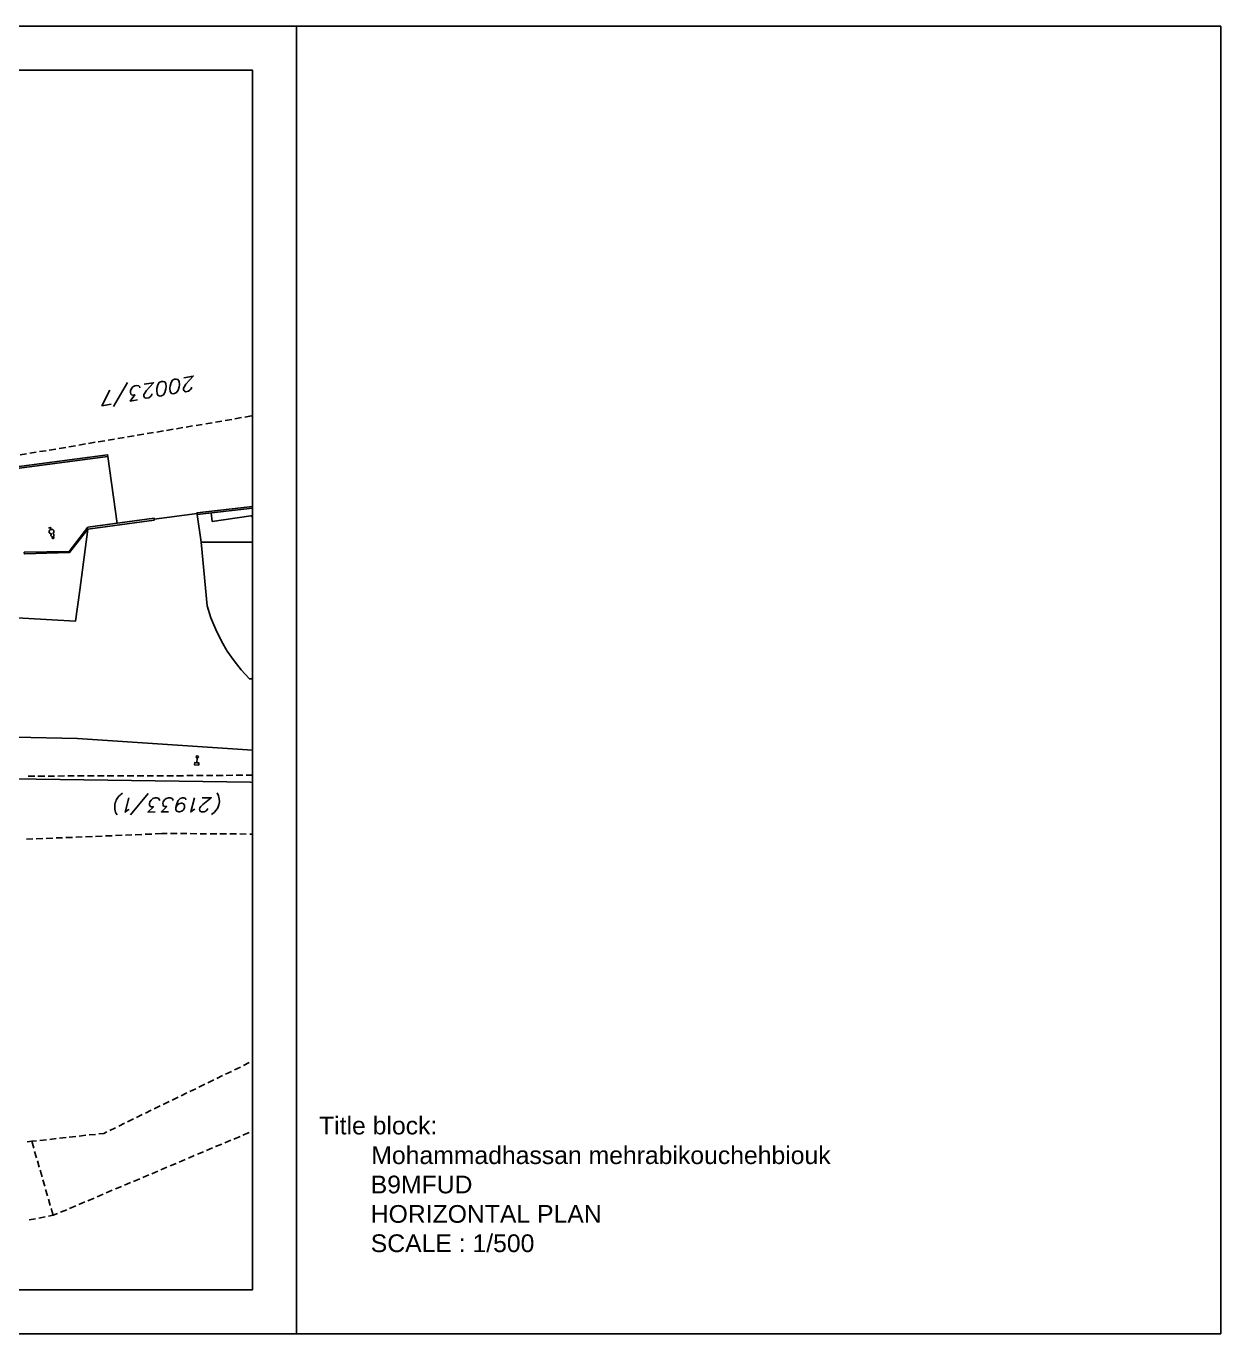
# Model space of a CAD drawing. Header units: millimetres. Extents: x -160 to 389, y -61 to 142.
# Drawn here: x 203 to 389.4, y -61.5 to 142.4 of the extents above; entities that cross this region are included whole.
import ezdxf

# ---------------------------------------------------------------- set-up
doc = ezdxf.new("R2010")
doc.units = ezdxf.units.MM
for name, color, linetype in [('PDF_0', 7, 'Continuous'), ('PDF_Text', 7, 'Continuous'), ('PDF_xref_Boundary$lines$(UV_map)$GR-10', 8, 'Continuous'), ('PDF_xref_Boundary$lines$(UV_map)$TX-11', 8, 'Continuous')]:
    doc.layers.add(name, color=color, linetype=linetype)
for name, color, linetype, true_color in [('PDF_xref_2D-survey$(UV_map)$GR-39', 7, 'Continuous', 0xdcdcdc), ('PDF_xref_2D-survey$(UV_map)$GR-45', 7, 'Continuous', 0xdcdcdc), ('PDF_xref_2D-survey$(UV_map)$SI-75', 7, 'Continuous', 0xdcdcdc), ('PDF_xref_2D-survey$(UV_map)$SI-82', 7, 'Continuous', 0xdcdcdc)]:
    doc.layers.add(name, color=color, linetype=linetype, true_color=true_color)
doc.styles.add('PDF ArialMT', font='arial.ttf')

msp = doc.modelspace()

# ---------------------------------------------------------------- linework, layer by layer
for p, q in [((245.16, 142.44), (389.39, 142.44)), ((-159.98, -61.48), (389.39, -61.48))]:
    msp.add_line(p, q)
at = {"layer": 'PDF_0', "lineweight": 25}
for points in [[(-159.95, 142.44), (245.16, 142.44)], [(245.19, -61.48), (245.19, 142.44)], [(389.39, 142.44), (389.39, -61.48)]]:
    msp.add_lwpolyline(points, dxfattribs=at)
at = {"layer": 'PDF_0', "lineweight": 0}
msp.add_lwpolyline([(245.19, -61.48), (245.19, 142.44)], dxfattribs=at)
at = {"layer": 'PDF_0', "lineweight": 25}
msp.add_lwpolyline([(-153.12, 135.58), (238.32, 135.58), (238.32, -54.62), (-153.12, -54.62)], close=True, dxfattribs=at)
at = {"layer": 'PDF_xref_2D-survey$(UV_map)$GR-39', "lineweight": 25}
for points in [[(217.19, 64.9), (215.76, 75.34), (215.71, 75.6), (201.52, 73.71), (126.6, 63.74), (126.63, 63.48), (201.58, 73.45), (215.76, 75.34)], [(238.32, 67.52), (229.69, 66.56), (229.72, 66.3), (238.32, 67.26)], [(229.69, 66.44), (222.97, 65.57)], [(238.32, 24.52), (238.03, 24.55), (200.91, 25.07), (197.48, 25.24), (165.41, 25.24), (148.2, 25.48), (127.44, 23.79), (96.21, 23.36), (95.89, 21.7), (89.56, 21.29), (78.63, 21.03), (52.52, 20.27), (49.03, 19.98), (39.81, 17.37), (23.24, 12.71)]]:
    msp.add_lwpolyline(points, dxfattribs=at)
msp.add_lwpolyline([(202.71, 60.42), (202.74, 60.13), (209.8, 60.37), (212.62, 64), (223, 65.42), (222.97, 65.69), (212.65, 64.29), (209.72, 60.51)], close=True, dxfattribs=at)
at = {"layer": 'PDF_xref_2D-survey$(UV_map)$GR-45', "lineweight": 25}
for points in [[(229.72, 66.3), (230.3, 61.99), (231.23, 52.02), (231.84, 50.16), (232.6, 48.33), (233.47, 46.56), (234.4, 44.99), (235.45, 43.47), (236.58, 42.05), (237.8, 40.71)], [(231.9, 66.53), (232.04, 65.19), (238.09, 66.06), (238.32, 65.92)], [(212.62, 64), (211.37, 54.49), (210.73, 49.67), (194.25, 50.57), (166.98, 55.45), (126.77, 54.9), (120.72, 54.64)], [(238.32, 61.96), (230.3, 61.99)], [(237.8, 40.68), (238.32, 40.65)], [(238.32, 29.52), (211.05, 31.38), (201.29, 31.55), (200.7, 31.58), (167.18, 31.23), (127.53, 30.59), (90.84, 29.93), (72.93, 29.34)]]:
    msp.add_lwpolyline(points, dxfattribs=at)
at = {"layer": 'PDF_xref_2D-survey$(UV_map)$SI-75', "lineweight": 25}
for points in [[(229.69, 28.3), (229.63, 27.57), (229.31, 27.6), (229.28, 27.25), (229.95, 27.22), (229.98, 27.54), (229.63, 27.57)], [(229.69, 28.44), (229.72, 28.47)], [(229.72, 28.44), (229.69, 28.47)]]:
    msp.add_lwpolyline(points, dxfattribs=at)
msp.add_circle((229.72, 28.49), 0.16, dxfattribs=at)
at = {"layer": 'PDF_xref_2D-survey$(UV_map)$SI-82', "lineweight": 25}
msp.add_lwpolyline([(206.9, 63.91), (206.81, 64.26), (206.52, 64.17)], dxfattribs=at)
msp.add_lwpolyline([(207.1, 63.97), (207.19, 63.94), (207.27, 63.85), (207.33, 63.77), (207.36, 63.65), (207.33, 63.51), (207.25, 63.39), (207.19, 63.33), (207.25, 63.3), (207.33, 63.21), (207.36, 63.13), (207.36, 63.07), (207.33, 62.98), (207.3, 62.92), (207.27, 62.87), (207.33, 62.81), (207.36, 62.75), (207.36, 62.66), (207.36, 62.6), (207.27, 62.55), (207.22, 62.52), (207.13, 62.55), (207.1, 62.6), (207.07, 62.66), (207.07, 62.72), (207.1, 62.81), (207.04, 62.84), (206.95, 62.89), (206.9, 62.95), (206.87, 63.01), (206.87, 63.1), (206.9, 63.19), (206.95, 63.27), (206.84, 63.3), (206.72, 63.36), (206.63, 63.45), (206.61, 63.59), (206.61, 63.68), (206.66, 63.8), (206.72, 63.88)], close=True, dxfattribs=at)
at = {"layer": 'PDF_xref_Boundary$lines$(UV_map)$GR-10', "lineweight": 25}
for points in [[(238.15, 81.65), (237.13, 81.47)], [(225.94, 79.58), (224.92, 79.41)], [(227.48, 79.84), (226.46, 79.67)], [(228.99, 80.11), (227.97, 79.93)], [(230.5, 80.34), (229.52, 80.19)], [(232.04, 80.6), (231.03, 80.43)], [(233.56, 80.86), (232.54, 80.69)], [(235.1, 81.12), (234.08, 80.95)], [(236.61, 81.39), (235.59, 81.21)], [(213.76, 77.55), (212.74, 77.37)], [(215.27, 77.78), (214.25, 77.61)], [(216.81, 78.04), (215.79, 77.87)], [(218.32, 78.3), (217.3, 78.13)], [(219.86, 78.56), (218.85, 78.39)], [(221.37, 78.83), (220.36, 78.65)], [(222.89, 79.06), (221.87, 78.91)], [(224.43, 79.32), (223.41, 79.15)], [(203.09, 75.74), (202.07, 75.57)], [(204.6, 76.01), (203.61, 75.83)], [(206.14, 76.24), (205.12, 76.09)], [(207.65, 76.5), (206.63, 76.33)], [(209.19, 76.76), (208.18, 76.59)], [(210.7, 77.02), (209.69, 76.85)], [(212.25, 77.29), (211.23, 77.11)], [(204.37, 25.48), (203.32, 25.48)], [(205.91, 25.48), (204.86, 25.48)], [(207.45, 25.48), (206.43, 25.48)], [(208.99, 25.51), (207.97, 25.48)], [(210.53, 25.51), (209.51, 25.51)], [(212.07, 25.51), (211.05, 25.51)], [(213.64, 25.51), (212.59, 25.51)], [(215.18, 25.54), (214.14, 25.51)], [(216.72, 25.54), (215.68, 25.54)], [(218.26, 25.54), (217.25, 25.54)], [(219.8, 25.54), (218.79, 25.54)], [(221.35, 25.54), (220.33, 25.54)], [(222.89, 25.56), (221.87, 25.56)], [(224.46, 25.56), (223.41, 25.56)], [(226, 25.56), (224.95, 25.56)], [(227.54, 25.56), (226.49, 25.56)], [(229.08, 25.59), (228.06, 25.59)], [(230.62, 25.59), (229.6, 25.59)], [(232.16, 25.59), (231.14, 25.59)], [(233.73, 25.59), (232.68, 25.59)], [(235.27, 25.62), (234.22, 25.59)], [(236.81, 25.62), (235.77, 25.62)], [(238.32, 25.62), (237.34, 25.62)], [(218.5, 16.29), (219.51, 16.35)], [(220.04, 16.35), (221.05, 16.41)], [(221.58, 16.44), (222.6, 16.46)], [(223.12, 16.49), (224.19, 16.52), (225.01, 16.52)], [(226.55, 16.52), (225.53, 16.52)], [(228.09, 16.52), (227.07, 16.52)], [(229.63, 16.49), (228.61, 16.52)], [(231.17, 16.49), (230.15, 16.49)], [(232.74, 16.49), (231.7, 16.49)], [(234.28, 16.49), (233.24, 16.49)], [(235.82, 16.49), (234.78, 16.49)], [(237.36, 16.46), (236.35, 16.49)], [(238.32, 16.46), (237.89, 16.46)], [(203.06, 15.65), (204.08, 15.71)], [(204.6, 15.71), (205.62, 15.77)], [(206.14, 15.77), (207.16, 15.83)], [(207.68, 15.85), (208.7, 15.88)], [(209.22, 15.91), (210.24, 15.94)], [(210.76, 15.97), (211.78, 16.03)], [(212.3, 16.03), (213.35, 16.09)], [(213.84, 16.09), (214.89, 16.14)], [(215.39, 16.17), (216.43, 16.2)], [(216.93, 16.23), (217.97, 16.26)], [(235.5, -20.31), (236.43, -19.88)], [(236.9, -19.64), (237.83, -19.18)], [(238.3, -18.98), (238.32, -18.95)], [(231.35, -22.35), (232.28, -21.88)], [(232.74, -21.68), (233.67, -21.21)], [(234.14, -20.98), (235.04, -20.55)], [(227.19, -24.35), (228.09, -23.92)], [(228.56, -23.69), (229.49, -23.25)], [(229.95, -23.02), (230.88, -22.55)], [(223, -26.39), (223.93, -25.95)], [(224.4, -25.72), (225.33, -25.26)], [(225.79, -25.05), (226.72, -24.59)], [(218.85, -28.42), (219.78, -27.96)], [(220.21, -27.73), (221.14, -27.29)], [(221.61, -27.06), (222.54, -26.62)], [(211.29, -30.63), (212.33, -30.52)], [(212.83, -30.46), (213.84, -30.37)], [(214.37, -30.31), (215.12, -30.23), (215.59, -29.99)], [(216.05, -29.76), (216.98, -29.33)], [(217.45, -29.09), (218.38, -28.63)], [(237.8, -30.08), (236.84, -30.49)], [(238.32, -29.85), (238.27, -29.88)], [(203.9, -31.45), (203.15, -31.53)], [(204.19, -32.52), (203.9, -31.45), (204.63, -31.39)], [(205.15, -31.33), (206.17, -31.22)], [(206.69, -31.16), (207.71, -31.04)], [(208.23, -30.98), (209.25, -30.87)], [(209.75, -30.81), (210.79, -30.69)], [(232.1, -32.49), (231.17, -32.9)], [(233.53, -31.88), (232.57, -32.29)], [(234.95, -31.27), (233.99, -31.68)], [(236.38, -30.69), (235.42, -31.1)], [(204.63, -34.01), (204.34, -33.02)], [(205.06, -35.49), (204.77, -34.5)], [(227.83, -34.3), (226.9, -34.7)], [(229.25, -33.69), (228.32, -34.09)], [(230.68, -33.1), (229.75, -33.48)], [(205.5, -36.97), (205.21, -35.98)], [(223.56, -36.1), (222.62, -36.51)], [(224.98, -35.49), (224.05, -35.9)], [(226.4, -34.91), (225.47, -35.29)], [(205.91, -38.45), (205.62, -37.47)], [(217.89, -38.51), (216.93, -38.89)], [(219.31, -37.9), (218.35, -38.31)], [(220.73, -37.29), (219.78, -37.7)], [(222.13, -36.71), (221.2, -37.09)], [(206.34, -39.97), (206.05, -38.95)], [(206.78, -41.45), (206.49, -40.46)], [(213.61, -40.31), (212.65, -40.72)], [(215.04, -39.7), (214.08, -40.11)], [(216.46, -39.09), (215.5, -39.5)], [(206.52, -43.14), (207.22, -42.99), (206.93, -41.94)], [(207.91, -42.7), (207.22, -42.99)], [(209.34, -42.12), (208.38, -42.52)], [(210.76, -41.51), (209.8, -41.91)], [(212.19, -40.9), (211.23, -41.3)], [(203.47, -43.72), (204.48, -43.54)], [(205.01, -43.43), (205.99, -43.25)]]:
    msp.add_lwpolyline(points, dxfattribs=at)
at = {"layer": 'PDF_xref_Boundary$lines$(UV_map)$TX-11', "lineweight": 25}
for points in [[(228.82, 86.12), (228.79, 86.01), (228.67, 85.78), (228.56, 85.66), (228.35, 85.51), (227.92, 85.43), (227.74, 85.51), (227.63, 85.6), (227.57, 85.8), (227.57, 86.01), (227.71, 86.24), (227.95, 86.62), (229.08, 87.87), (227.63, 87.61)], [(216.26, 83.48), (214.83, 83.25), (216.08, 85.69)], [(216.64, 83.13), (218.82, 86.88)], [(220.39, 84.18), (219.25, 83.97), (219.95, 84.96), (219.66, 84.9), (219.46, 84.96), (219.37, 85.05), (219.28, 85.37), (219.31, 85.57), (219.46, 85.92), (219.66, 86.18), (219.98, 86.33), (220.3, 86.39), (220.59, 86.33), (220.71, 86.24), (220.76, 86.04)], [(222.62, 85.08), (222.6, 84.96), (222.48, 84.73), (222.36, 84.61), (222.16, 84.47), (221.72, 84.41), (221.55, 84.47), (221.46, 84.55), (221.37, 84.76), (221.37, 84.99), (221.52, 85.22), (221.75, 85.57), (222.89, 86.82), (221.43, 86.59)], [(219.28, 19.46), (222.04, 22.8)], [(219.08, 20.27), (218.85, 20.19), (218.44, 19.87), (219.02, 22.08)], [(223.15, 19.9), (222.01, 19.87), (222.86, 20.71), (222.54, 20.71), (222.36, 20.83), (222.28, 20.94), (222.25, 21.23), (222.3, 21.47), (222.51, 21.76), (222.77, 21.99), (223.12, 22.08), (223.41, 22.08), (223.7, 21.99), (223.79, 21.87), (223.85, 21.67)], [(225.24, 19.9), (224.11, 19.9), (224.95, 20.74), (224.63, 20.74), (224.46, 20.83), (224.37, 20.94), (224.34, 21.26), (224.4, 21.47), (224.6, 21.79), (224.86, 21.99), (225.21, 22.1), (225.5, 22.1), (225.79, 21.99), (225.88, 21.87), (225.94, 21.67)], [(226.38, 20.62), (226.58, 20.94), (226.84, 21.15), (227.19, 21.26), (227.28, 21.26), (227.57, 21.17), (227.71, 20.94), (227.74, 20.65), (227.71, 20.54), (227.54, 20.22), (227.28, 20.01), (226.93, 19.9), (226.81, 19.9), (226.52, 20.01), (226.38, 20.22), (226.38, 20.62), (226.52, 21.15), (226.75, 21.67), (227.04, 21.99), (227.39, 22.1), (227.6, 22.1), (227.89, 21.99), (227.95, 21.79)], [(229.34, 20.33), (229.11, 20.22), (228.7, 19.92), (229.28, 22.1)], [(231.35, 20.45), (231.32, 20.33), (231.17, 20.13), (231.03, 20.01), (230.79, 19.92), (230.39, 19.92), (230.18, 20.01), (230.13, 20.13), (230.07, 20.33), (230.13, 20.54), (230.27, 20.77), (230.56, 21.06), (231.9, 22.13), (230.45, 22.1)]]:
    msp.add_lwpolyline(points, dxfattribs=at)
for points in [[(224.11, 84.79), (224.43, 84.96), (224.66, 85.31), (224.83, 85.86), (224.86, 86.18), (224.81, 86.71), (224.63, 87), (224.34, 87.05), (224.11, 87.03), (223.79, 86.88), (223.56, 86.5), (223.41, 85.95), (223.38, 85.63), (223.44, 85.11), (223.61, 84.82), (223.9, 84.76)], [(226.17, 85.14), (226.49, 85.31), (226.72, 85.66), (226.9, 86.21), (226.93, 86.53), (226.87, 87.05), (226.69, 87.35), (226.4, 87.4), (226.17, 87.37), (225.85, 87.23), (225.62, 86.85), (225.47, 86.3), (225.44, 85.98), (225.5, 85.46), (225.68, 85.16), (225.97, 85.11)]]:
    msp.add_lwpolyline(points, close=True, dxfattribs=at)
for centre, radius, start, end in [((219.25, 20.7), 2.42, 119.3906, 211.609), ((230.71, 21.64), 2.45, 299.9429, 29.8844)]:
    msp.add_arc(centre, radius, start, end, dxfattribs=at)

# ---------------------------------------------------------------- texts
at = {"layer": 'PDF_Text', "attachment_point": 4, "style": 'PDF ArialMT'}
for s, insert, char_height in [('Title block:', (248.71, -29.02), 2.7629), ('Mohammadhassan mehrabikouchehbiouk', (256.86, -33.64), 2.7629), ('B9MFUD', (256.77, -38.21), 2.763), ('HORIZONTAL PLAN', (256.77, -42.8), 2.7629), ('SCALE {\\fArial|b0|i0|c238|p34;: 1/500}', (256.77, -47.37), 2.7629)]:
    msp.add_mtext(s, dxfattribs=dict(at, insert=insert, char_height=char_height))

doc.saveas('drawing.dxf')
